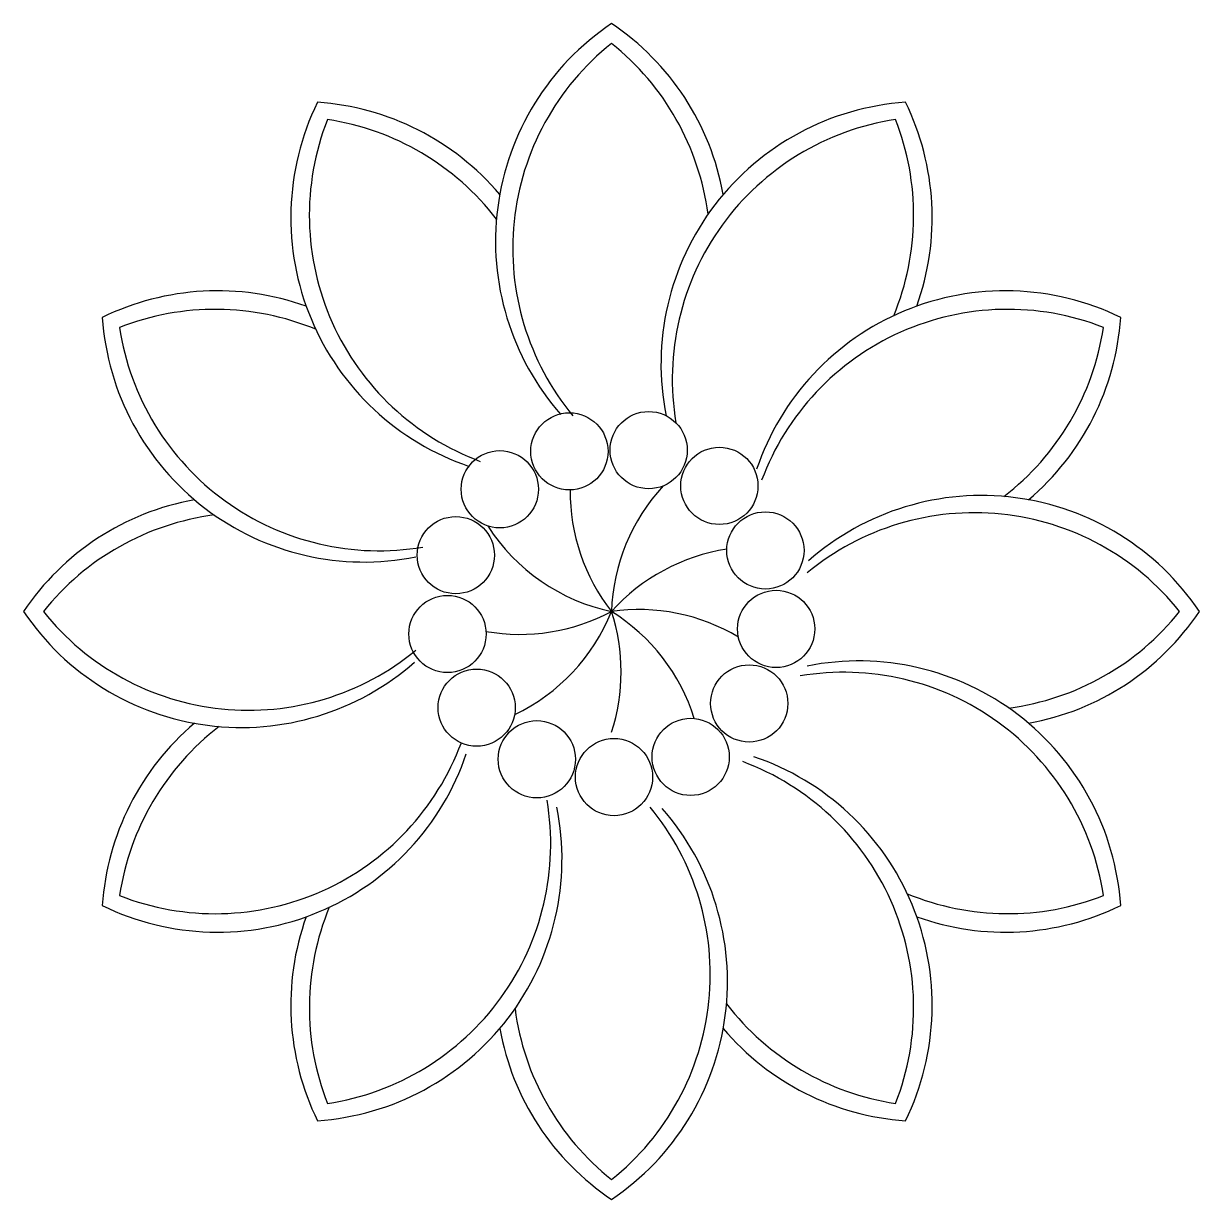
# Model space of a CAD drawing. Extents: x 274 to 574, y 169 to 469.
import ezdxf

# ---------------------------------------------------------------- set-up
doc = ezdxf.new("R2010")
doc.units = 0
doc.header["$LTSCALE"] = 10
doc.header["$MEASUREMENT"] = 0
doc.layers.add('3', color=3, linetype='CONTINUOUS')
doc.layers.add('4', color=4, linetype='CONTINUOUS')

msp = doc.modelspace()

# ---------------------------------------------------------------- linework, layer by layer
at = {"layer": '3'}
for points in [[(448.17, 420.12, 0.193896), (423.55, 463.71, 0.419347), (413.71, 368.69, 0.419347)], [(394.2, 418.86, 0.193896), (351.08, 444.29, 0.419347), (390.08, 357.08, 0.419347)], [(495.54, 394.24, 0.193896), (496.01, 444.29, 0.419347), (439.98, 366.92, 0.419347)], [(348.09, 390.77, 0.193896), (298.04, 391.24, 0.419347), (375.41, 335.21, 0.419347)], [(523.63, 348.13, 0.193896), (549.06, 391.24, 0.419347), (461.85, 352.25, 0.419347)], [(322.2, 343.4, 0.193896), (278.62, 318.78, 0.419347), (373.64, 308.94, 0.419347)], [(524.89, 294.16, 0.193896), (568.48, 318.78, 0.419347), (473.45, 328.61, 0.419347)], [(499.01, 246.78, 0.193896), (549.06, 246.31, 0.419347), (471.69, 302.34, 0.419347)], [(323.47, 289.43, 0.193896), (298.04, 246.31, 0.419347), (385.24, 285.31, 0.419347)], [(452.9, 218.7, 0.193896), (496.01, 193.27, 0.419347), (457.02, 280.47, 0.419347)], [(351.55, 243.32, 0.193896), (351.08, 193.27, 0.419347), (407.11, 270.64, 0.419347)], [(398.93, 217.43, 0.193896), (423.55, 173.85, 0.419347), (433.38, 268.87, 0.419347)]]:
    msp.add_lwpolyline(points, format="xyb", dxfattribs=at)
at = {"layer": '4'}
for points in [[(452.06, 425.18, 0.20244), (423.55, 468.78, 0.452506), (410.63, 369, 0.452506)], [(395.04, 425.18, 0.20244), (348.55, 448.68, 0.452506), (387.25, 355.81, 0.452506)], [(501.44, 396.67, 0.20244), (498.55, 448.68, 0.452506), (437.47, 368.73, 0.452506)], [(345.65, 396.67, 0.20244), (293.64, 393.78, 0.452506), (373.59, 332.7, 0.452506)], [(529.95, 347.29, 0.20244), (553.45, 393.78, 0.452506), (460.58, 355.08, 0.452506)], [(529.95, 290.27, 0.20244), (573.55, 318.78, 0.452506), (473.77, 331.7, 0.452506)], [(317.14, 347.29, 0.20244), (273.55, 318.78, 0.452506), (373.32, 305.86, 0.452506)], [(501.44, 240.89, 0.20244), (553.45, 243.78, 0.452506), (473.5, 304.86, 0.452506)], [(317.14, 290.27, 0.20244), (293.64, 243.78, 0.452506), (386.51, 282.48, 0.452506)], [(452.06, 212.37, 0.20244), (498.55, 188.87, 0.452506), (459.85, 281.74, 0.452506)], [(345.65, 240.89, 0.20244), (348.55, 188.87, 0.452506), (409.62, 268.82, 0.452506)], [(395.04, 212.37, 0.20244), (423.55, 168.78, 0.452506), (436.47, 268.55, 0.452506)]]:
    msp.add_lwpolyline(points, format="xyb", dxfattribs=at)
for centre in [(412.81, 359.63), (433.03, 359.94), (451.07, 350.82), (395.05, 349.96), (383.83, 333.15), (462.81, 334.36), (465.55, 314.33), (381.7, 313.04), (389.15, 294.25), (458.68, 295.32), (443.75, 281.68), (404.49, 281.08), (424.19, 276.54)]:
    msp.add_circle(centre, 9.85, dxfattribs=at)
for centre, start, end in [((462.51, 349.34), 179.4884, 218.1104), ((473.04, 317.15), 137.1669, 178.1104), ((433.75, 367.24), 212.544, 258.1104), ((460.41, 285.71), 98.6506, 138.1104), ((400.21, 362.46), 259.8942, 298.1104), ((377.6, 337.24), 295.4164, 338.1104), ((430.53, 269.75), 59.1591, 98.1104), ((376.48, 303.38), 341.8896, 18.1104), ((397.39, 276.73), 17.3377, 58.1104)]:
    msp.add_arc(centre, 49.52, start, end, dxfattribs=at)

doc.saveas('drawing.dxf')
